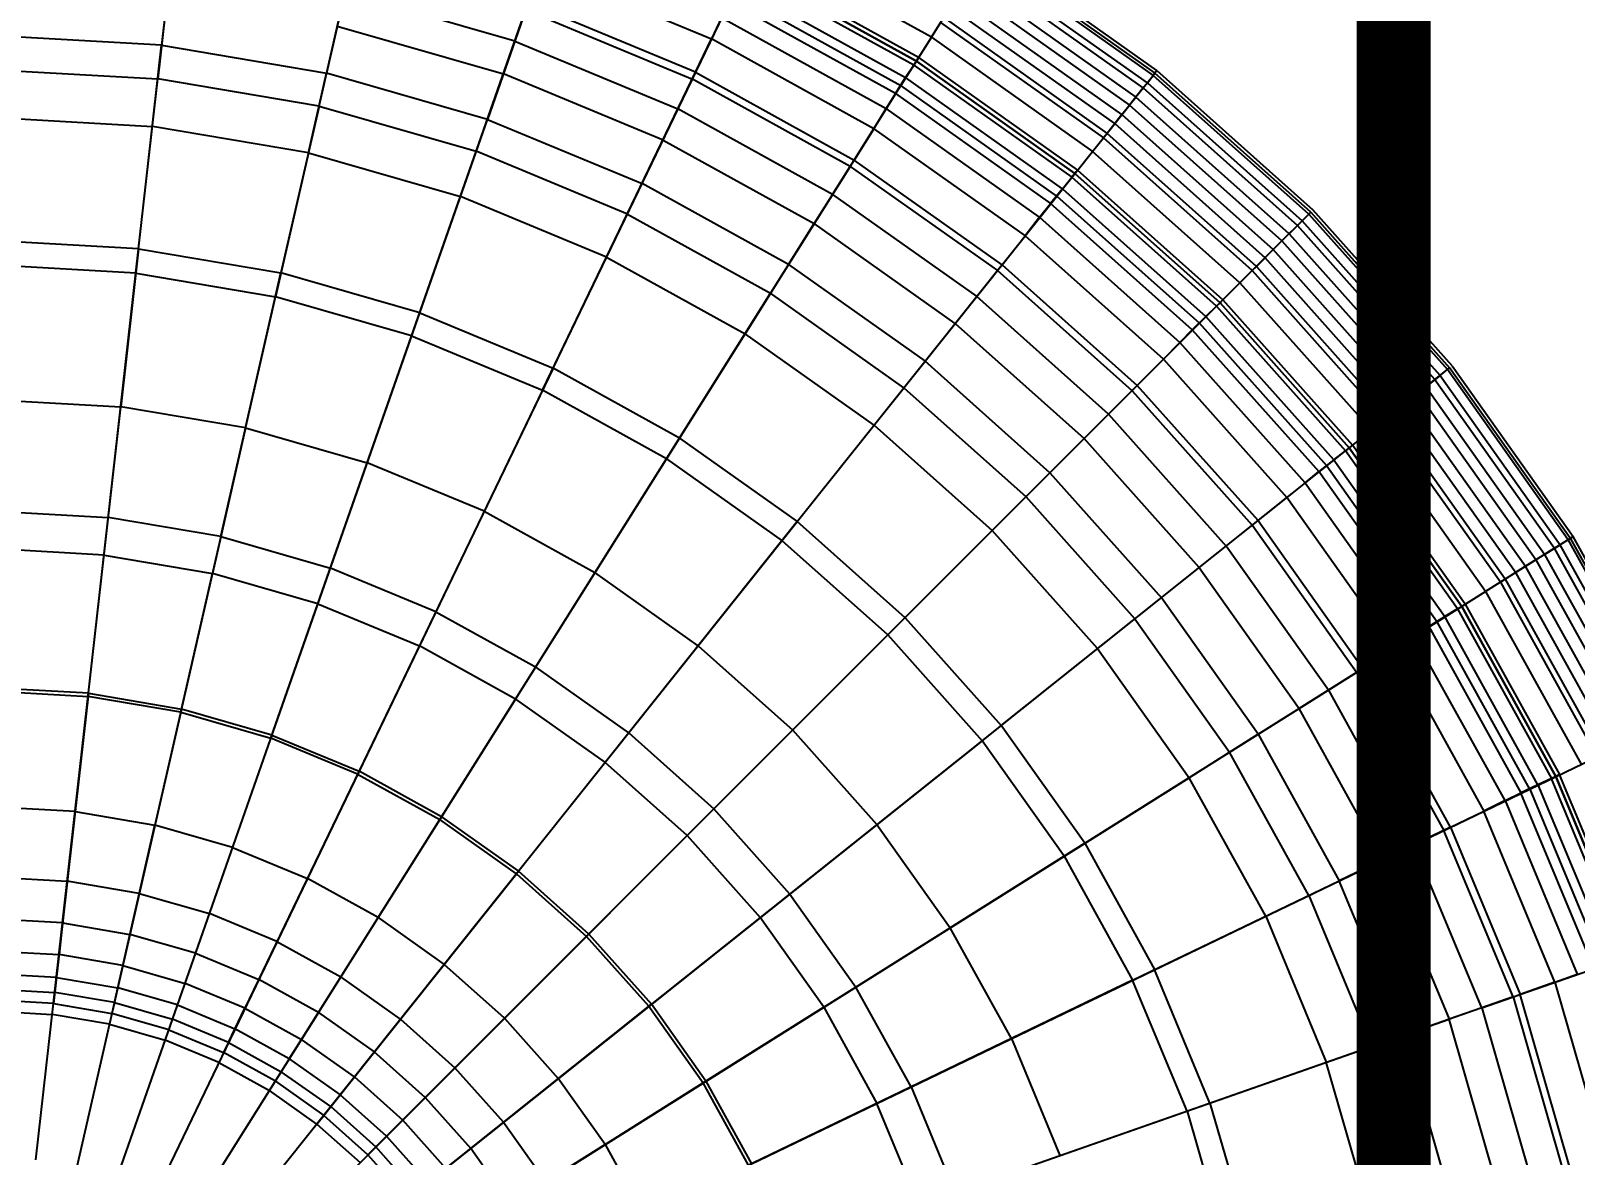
# Model space of a CAD drawing. Extents: x 11992 to 29481, y -6727 to 6811.
# Drawn here: x 18554.5 to 18762.8, y 830.9 to 982.6 of the extents above; entities that cross this region are included whole.
import ezdxf

# ---------------------------------------------------------------- set-up
doc = ezdxf.new("R2010")
doc.units = 0
doc.header["$MEASUREMENT"] = 0
doc.layers.get('0').update_dxf_attribs({"color": 8, "linetype": 'CONTINUOUS'})
doc.layers.add('zoylight 1灯带', color=1, linetype='CONTINUOUS', lineweight=30)
doc.styles.add('XZC', font='SIMPLEX.SHX', dxfattribs={"width": 0.7, "bigfont": 'hztxt.shx'})
doc.linetypes.add('LED_LINE', pattern='A,12.7,-5.08,["LED",XZC,S=2.54,R=0,X=-2.54,Y=-1.27],-6.35', length=24.13)

msp = doc.modelspace()

# ---------------------------------------------------------------- linework, layer by layer
for p, q in [((18586.91, 887.18, -1642.06), (18632.41, 1017.22, -1585.91)), ((18573.9, 996.19, -1615.66), (18571.64, 976.1, -1621.48)), ((18574.02, 997.19, -1604.58), (18572.15, 980.64, -1615.12)), ((18675.98, 981.72, -1604.79), (18652.67, 994.62, -1604.79)), ((18706.41, 977.21, -1578.79), (18683.4, 993.52, -1578.79)), ((18593.4, 972.42, -1621.48), (18597.9, 992.13, -1615.66)), ((18598.12, 993.11, -1604.58), (18594.41, 976.87, -1615.12)), ((18674.26, 978.97, -1537.32), (18651.27, 991.7, -1537.32)), ((18705.11, 975.58, -1562.57), (18682.29, 991.75, -1562.57)), ((18682.96, 992.82, -1585.91), (18705.9, 976.57, -1585.91)), ((18683.16, 993.14, -1570.88), (18706.13, 976.86, -1570.88)), ((18623.25, 991.07, -1599.1), (18646.34, 981.49, -1599.1)), ((18673.6, 977.94, -1563.72), (18650.73, 990.59, -1563.72)), ((18673.96, 978.49, -1537.89), (18651.02, 991.19, -1537.89)), ((18651.02, 991.19, -1550.75), (18673.96, 978.49, -1550.75)), ((18680.97, 989.64, -1554.17), (18703.56, 973.63, -1554.17)), ((18704.55, 974.88, -1591.83), (18681.81, 990.99, -1591.83)), ((18619.81, 981.2, -1609.56), (18596.9, 987.77, -1609.56)), ((18624.97, 937.08, -1627.09), (18649.33, 987.67, -1609.93)), ((18649.33, 987.67, -1609.93), (18671.88, 975.19, -1609.93)), ((18649.83, 988.81, -1576.9), (18672.51, 976.27, -1576.9)), ((18680.24, 988.49, -1596.71), (18702.71, 972.57, -1596.71)), ((18621.61, 986.37, -1604.58), (18616.11, 970.64, -1615.12)), ((18621.28, 985.41, -1615.66), (18643.75, 976.08, -1615.66)), ((18644.19, 976.99, -1604.58), (18621.61, 986.37, -1604.58)), ((18671.13, 974.11, -1587.92), (18648.7, 986.51, -1587.92)), ((18675.98, 981.72, -1604.79), (18678.53, 985.77, -1600.71)), ((18700.71, 970.06, -1600.71), (18678.53, 985.77, -1600.71)), ((18701.69, 971.29, -1545.96), (18679.37, 987.11, -1545.96)), ((18595.86, 983.22, -1612.74), (18618.26, 976.79, -1612.74)), ((18647.69, 984.36, -1594.44), (18646.34, 981.49, -1599.1)), ((18647.69, 984.36, -1594.44), (18669.89, 972.09, -1594.44)), ((18677.23, 983.7, -1537.32), (18699.18, 968.15, -1537.32)), ((18677.65, 984.36, -1537.85), (18699.67, 968.75, -1537.85)), ((18572.15, 980.64, -1615.12), (18549.61, 981.92, -1615.12)), ((18619.81, 981.2, -1609.56), (18641.81, 972.06, -1609.56)), ((18644.19, 976.99, -1604.58), (18646.34, 981.49, -1599.1)), ((18668.22, 969.38, -1599.1), (18646.34, 981.49, -1599.1)), ((18675.98, 981.72, -1604.79), (18671.88, 975.19, -1609.93)), ((18675.98, 981.72, -1604.79), (18697.72, 966.31, -1604.79)), ((18555.21, 830.28, -1620.33), (18572.15, 980.64, -1615.12)), ((18572.15, 980.64, -1615.12), (18594.41, 976.87, -1615.12)), ((18674.26, 978.97, -1537.32), (18673.96, 978.49, -1537.89)), ((18674.26, 978.97, -1537.32), (18695.7, 963.78, -1537.32)), ((18549.61, 977.35, -1621.48), (18571.64, 976.1, -1621.48)), ((18591.96, 966.12, -1617.68), (18594.41, 976.87, -1615.12)), ((18616.11, 970.64, -1615.12), (18594.41, 976.87, -1615.12)), ((18639.79, 967.85, -1612.74), (18618.26, 976.79, -1612.74)), ((18623.54, 934.11, -1619.67), (18644.19, 976.99, -1604.58)), ((18644.19, 976.99, -1604.58), (18665.58, 965.15, -1604.58)), ((18673.6, 977.94, -1563.72), (18672.51, 976.27, -1576.9)), ((18673.6, 977.94, -1563.72), (18673.96, 978.49, -1550.75)), ((18673.6, 977.94, -1563.72), (18694.93, 962.82, -1563.72)), ((18695.35, 963.34, -1550.75), (18673.96, 978.49, -1550.75)), ((18673.96, 978.49, -1537.89), (18673.96, 978.49, -1550.75)), ((18673.96, 978.49, -1537.89), (18695.35, 963.34, -1537.89)), ((18705.11, 975.58, -1562.57), (18706.13, 976.86, -1570.88)), ((18706.41, 977.21, -1578.79), (18705.9, 976.57, -1585.91)), ((18706.41, 977.21, -1578.79), (18706.13, 976.86, -1570.88)), ((18727.14, 958.12, -1570.88), (18706.13, 976.86, -1570.88)), ((18706.41, 977.21, -1578.79), (18727.45, 958.44, -1578.79)), ((18569.06, 953.17, -1627.09), (18571.64, 976.1, -1621.48)), ((18593.4, 972.42, -1621.48), (18571.64, 976.1, -1621.48)), ((18665.04, 964.3, -1615.66), (18643.75, 976.08, -1615.66)), ((18665.04, 964.3, -1615.66), (18671.88, 975.19, -1609.93)), ((18671.13, 974.11, -1587.92), (18672.51, 976.27, -1576.9)), ((18692.91, 960.28, -1609.93), (18671.88, 975.19, -1609.93)), ((18693.66, 961.28, -1576.9), (18672.51, 976.27, -1576.9)), ((18704.55, 974.88, -1591.83), (18702.71, 972.57, -1596.71)), ((18705.11, 975.58, -1562.57), (18703.56, 973.63, -1554.17)), ((18704.55, 974.88, -1591.83), (18705.9, 976.57, -1585.91)), ((18704.55, 974.88, -1591.83), (18725.35, 956.33, -1591.83)), ((18705.11, 975.58, -1562.57), (18725.98, 956.96, -1562.57)), ((18726.87, 957.86, -1585.91), (18705.9, 976.57, -1585.91)), ((18671.13, 974.11, -1587.92), (18669.89, 972.09, -1594.44)), ((18671.13, 974.11, -1587.92), (18692.05, 959.29, -1587.92)), ((18701.69, 971.29, -1545.96), (18703.56, 973.63, -1554.17)), ((18724.22, 955.2, -1554.17), (18703.56, 973.63, -1554.17)), ((18549.61, 970.9, -1617.68), (18570.92, 969.69, -1617.68)), ((18566.13, 827.79, -1620.33), (18616.11, 970.64, -1615.12)), ((18593.4, 972.42, -1621.48), (18588.26, 949.92, -1627.09)), ((18593.4, 972.42, -1621.48), (18614.6, 966.33, -1621.48)), ((18616.11, 970.64, -1615.12), (18636.96, 961.98, -1615.12)), ((18662.66, 960.52, -1609.56), (18641.81, 972.06, -1609.56)), ((18657.9, 916.38, -1627.09), (18702.71, 972.57, -1596.71)), ((18668.22, 969.38, -1599.1), (18669.89, 972.09, -1594.44)), ((18690.58, 957.43, -1594.44), (18669.89, 972.09, -1594.44)), ((18701.69, 971.29, -1545.96), (18699.67, 968.75, -1537.85)), ((18701.69, 971.29, -1545.96), (18722.1, 953.09, -1545.96)), ((18723.25, 954.24, -1596.71), (18702.71, 972.57, -1596.71)), ((18591.96, 966.12, -1617.68), (18570.92, 969.69, -1617.68)), ((18668.22, 969.38, -1599.1), (18665.58, 965.15, -1604.58)), ((18668.22, 969.38, -1599.1), (18688.62, 954.92, -1599.1)), ((18699.67, 968.75, -1537.85), (18699.18, 968.15, -1537.32)), ((18719.81, 950.79, -1537.85), (18699.67, 968.75, -1537.85)), ((18700.71, 970.06, -1600.71), (18720.99, 951.97, -1600.71)), ((18639.79, 967.85, -1612.74), (18660.18, 956.57, -1612.74)), ((18719.26, 950.24, -1537.32), (18699.18, 968.15, -1537.32)), ((18591.96, 966.12, -1617.68), (18587.53, 946.71, -1619.67)), ((18591.96, 966.12, -1617.68), (18612.47, 960.24, -1617.68)), ((18634.98, 957.87, -1621.48), (18614.6, 966.33, -1621.48)), ((18665.04, 964.3, -1615.66), (18654.29, 947.18, -1621.48)), ((18662.66, 960.52, -1609.56), (18665.58, 965.15, -1604.58)), ((18665.04, 964.3, -1615.66), (18684.9, 950.23, -1615.66)), ((18685.52, 951.02, -1604.58), (18665.58, 965.15, -1604.58)), ((18717.6, 948.58, -1604.79), (18697.72, 966.31, -1604.79)), ((18693.66, 961.28, -1576.9), (18694.93, 962.82, -1563.72)), ((18695.35, 963.34, -1550.75), (18694.93, 962.82, -1563.72)), ((18714.43, 945.43, -1563.72), (18694.93, 962.82, -1563.72)), ((18695.7, 963.78, -1537.32), (18695.35, 963.34, -1537.89)), ((18695.35, 963.34, -1550.75), (18695.35, 963.34, -1537.89)), ((18695.35, 963.34, -1550.75), (18714.91, 945.89, -1550.75)), ((18714.91, 945.89, -1537.89), (18695.35, 963.34, -1537.89)), ((18715.31, 946.29, -1537.32), (18695.7, 963.78, -1537.32)), ((18632.18, 952.05, -1617.68), (18612.47, 960.24, -1617.68)), ((18656.72, 951.05, -1615.12), (18636.96, 961.98, -1615.12)), ((18662.66, 960.52, -1609.56), (18660.18, 956.57, -1612.74)), ((18662.66, 960.52, -1609.56), (18682.11, 946.74, -1609.56)), ((18693.66, 961.28, -1576.9), (18692.05, 959.29, -1587.92)), ((18692.91, 960.28, -1609.93), (18712.14, 943.13, -1609.93)), ((18693.66, 961.28, -1576.9), (18713, 944.04, -1576.9)), ((18690.58, 957.43, -1594.44), (18692.05, 959.29, -1587.92)), ((18711.17, 942.24, -1587.92), (18692.05, 959.29, -1587.92)), ((18727.14, 958.12, -1570.88), (18722.1, 953.09, -1545.96)), ((18726.87, 957.86, -1585.91), (18727.14, 958.12, -1570.88)), ((18727.14, 958.12, -1570.88), (18745.87, 937.11, -1570.88)), ((18746.22, 937.39, -1578.79), (18727.45, 958.44, -1578.79)), ((18634.98, 957.87, -1621.48), (18654.29, 947.18, -1621.48)), ((18656.72, 951.05, -1615.12), (18660.18, 956.57, -1612.74)), ((18679.2, 943.09, -1612.74), (18660.18, 956.57, -1612.74)), ((18690.58, 957.43, -1594.44), (18688.62, 954.92, -1599.1)), ((18690.58, 957.43, -1594.44), (18709.51, 940.55, -1594.44)), ((18723.25, 954.24, -1596.71), (18725.35, 956.33, -1591.83)), ((18726.87, 957.86, -1585.91), (18725.35, 956.33, -1591.83)), ((18743.89, 935.54, -1591.83), (18725.35, 956.33, -1591.83)), ((18744.59, 936.09, -1562.57), (18725.98, 956.96, -1562.57)), ((18726.87, 957.86, -1585.91), (18745.58, 936.88, -1585.91)), ((18569.06, 953.17, -1627.09), (18549.61, 954.28, -1627.09)), ((18611.73, 842.71, -1650.35), (18723.25, 954.24, -1596.71)), ((18685.52, 951.02, -1604.58), (18688.62, 954.92, -1599.1)), ((18707.28, 938.28, -1599.1), (18688.62, 954.92, -1599.1)), ((18723.25, 954.24, -1596.71), (18741.58, 933.69, -1596.71)), ((18724.22, 955.2, -1554.17), (18742.65, 934.54, -1554.17)), ((18569.06, 953.17, -1627.09), (18566.66, 931.88, -1632.14)), ((18569.06, 953.17, -1627.09), (18588.26, 949.92, -1627.09)), ((18632.18, 952.05, -1617.68), (18650.85, 941.72, -1617.68)), ((18719.81, 950.79, -1537.85), (18722.1, 953.09, -1545.96)), ((18739.07, 931.69, -1600.71), (18720.99, 951.97, -1600.71)), ((18740.31, 932.68, -1545.96), (18722.1, 953.09, -1545.96)), ((18568.69, 949.9, -1619.67), (18549.61, 950.98, -1619.67)), ((18568.69, 949.9, -1619.67), (18587.53, 946.71, -1619.67)), ((18685.52, 951.02, -1604.58), (18580.79, 819.69, -1620.33)), ((18583.49, 929.03, -1632.14), (18588.26, 949.92, -1627.09)), ((18606.98, 944.55, -1627.09), (18588.26, 949.92, -1627.09)), ((18656.72, 951.05, -1615.12), (18650.85, 941.72, -1617.68)), ((18656.72, 951.05, -1615.12), (18675.14, 938, -1615.12)), ((18703.05, 934.04, -1615.66), (18684.9, 950.23, -1615.66)), ((18685.52, 951.02, -1604.58), (18703.76, 934.75, -1604.58)), ((18719.26, 950.24, -1537.32), (18719.81, 950.79, -1537.85)), ((18719.26, 950.24, -1537.32), (18737.16, 930.17, -1537.32)), ((18719.81, 950.79, -1537.85), (18737.77, 930.65, -1537.85)), ((18717.6, 948.58, -1604.79), (18735.33, 928.7, -1604.79)), ((18580.15, 914.37, -1620.33), (18587.53, 946.71, -1619.67)), ((18605.89, 941.44, -1619.67), (18587.53, 946.71, -1619.67)), ((18619.89, 892.45, -1637.01), (18654.29, 947.18, -1621.48)), ((18672.29, 934.42, -1621.49), (18654.29, 947.18, -1621.48)), ((18699.89, 930.87, -1609.56), (18682.11, 946.74, -1609.56)), ((18714.43, 945.43, -1563.72), (18714.91, 945.89, -1550.75)), ((18714.91, 945.89, -1537.89), (18715.31, 946.29, -1537.32)), ((18732.35, 926.33, -1550.75), (18714.91, 945.89, -1550.75)), ((18714.91, 945.89, -1537.89), (18732.35, 926.33, -1537.89)), ((18714.91, 945.89, -1537.89), (18714.91, 945.89, -1550.75)), ((18715.31, 946.29, -1537.32), (18732.8, 926.68, -1537.32)), ((18606.98, 944.55, -1627.09), (18624.97, 937.08, -1627.09)), ((18711.17, 942.24, -1587.92), (18713, 944.04, -1576.9)), ((18714.43, 945.43, -1563.72), (18713, 944.04, -1576.9)), ((18730.25, 924.71, -1576.9), (18713, 944.04, -1576.9)), ((18714.43, 945.43, -1563.72), (18731.83, 925.93, -1563.72)), ((18576.21, 822.93, -1620.33), (18650.85, 941.72, -1617.68)), ((18605.89, 941.44, -1619.67), (18623.54, 934.11, -1619.67)), ((18668.27, 929.38, -1617.68), (18650.85, 941.72, -1617.68)), ((18679.2, 943.09, -1612.74), (18696.59, 927.58, -1612.74)), ((18711.17, 942.24, -1587.92), (18709.51, 940.55, -1594.44)), ((18711.17, 942.24, -1587.92), (18728.24, 923.12, -1587.92)), ((18729.3, 923.89, -1609.93), (18712.14, 943.13, -1609.93)), ((18707.28, 938.28, -1599.1), (18709.51, 940.55, -1594.44)), ((18726.39, 921.63, -1594.44), (18709.51, 940.55, -1594.44)), ((18691.98, 922.97, -1615.12), (18675.14, 938, -1615.12)), ((18707.28, 938.28, -1599.1), (18703.76, 934.75, -1604.58)), ((18707.28, 938.28, -1599.1), (18723.92, 919.62, -1599.1)), ((18746.22, 937.39, -1578.79), (18762.53, 914.38, -1578.79)), ((18624.97, 937.08, -1627.09), (18583.39, 850.75, -1656.74)), ((18642.01, 927.65, -1627.09), (18624.97, 937.08, -1627.09)), ((18741.58, 933.69, -1596.71), (18745.58, 936.88, -1585.91)), ((18744.59, 936.09, -1562.57), (18742.65, 934.54, -1554.17)), ((18743.89, 935.54, -1591.83), (18760.01, 912.8, -1591.83)), ((18744.59, 936.09, -1562.57), (18745.87, 937.11, -1570.88)), ((18744.59, 936.09, -1562.57), (18760.77, 913.27, -1562.57)), ((18745.58, 936.88, -1585.91), (18745.87, 937.11, -1570.88)), ((18761.84, 913.95, -1585.91), (18745.58, 936.88, -1585.91)), ((18762.15, 914.14, -1570.88), (18745.87, 937.11, -1570.88)), ((18623.54, 934.11, -1619.67), (18571.31, 825.64, -1620.33)), ((18640.26, 924.86, -1619.67), (18623.54, 934.11, -1619.67)), ((18703.76, 934.75, -1604.58), (18670.11, 901.09, -1619.67)), ((18672.29, 934.42, -1621.49), (18688.75, 919.74, -1621.49)), ((18703.05, 934.04, -1615.66), (18719.25, 915.88, -1615.66)), ((18720.04, 916.51, -1604.58), (18703.76, 934.75, -1604.58)), ((18742.65, 934.54, -1554.17), (18737.77, 930.65, -1537.85)), ((18739.07, 931.69, -1600.71), (18741.58, 933.69, -1596.71)), ((18757.51, 911.22, -1596.71), (18741.58, 933.69, -1596.71)), ((18758.66, 911.95, -1554.17), (18742.65, 934.54, -1554.17)), ((18549.61, 932.84, -1632.14), (18566.66, 931.88, -1632.14)), ((18558.81, 862.24, -1653.52), (18566.66, 931.88, -1632.14)), ((18583.49, 929.03, -1632.14), (18566.66, 931.88, -1632.14)), ((18739.07, 931.69, -1600.71), (18735.33, 928.7, -1604.79)), ((18739.07, 931.69, -1600.71), (18754.79, 909.52, -1600.71)), ((18740.31, 932.68, -1545.96), (18756.13, 910.36, -1545.96)), ((18583.49, 929.03, -1632.14), (18579.01, 909.39, -1637.01)), ((18583.49, 929.03, -1632.14), (18599.9, 924.32, -1632.14)), ((18668.27, 929.38, -1617.68), (18684.19, 915.17, -1617.68)), ((18699.89, 930.87, -1609.56), (18715.75, 913.09, -1609.56)), ((18737.77, 930.65, -1537.85), (18737.16, 930.17, -1537.32)), ((18752.72, 908.22, -1537.32), (18737.16, 930.17, -1537.32)), ((18753.38, 908.63, -1537.85), (18737.77, 930.65, -1537.85)), ((18642.01, 927.65, -1627.09), (18657.9, 916.38, -1627.09)), ((18685.4, 888.89, -1627.09), (18735.33, 928.7, -1604.79)), ((18712.11, 910.18, -1612.74), (18696.59, 927.58, -1612.74)), ((18750.73, 906.97, -1604.79), (18735.33, 928.7, -1604.79)), ((18640.26, 924.86, -1619.67), (18655.85, 913.81, -1619.67)), ((18730.25, 924.71, -1576.9), (18731.83, 925.93, -1563.72)), ((18732.35, 926.33, -1550.75), (18731.83, 925.93, -1563.72)), ((18746.94, 904.6, -1563.72), (18731.83, 925.93, -1563.72)), ((18732.8, 926.68, -1537.32), (18732.35, 926.33, -1537.89)), ((18747.51, 904.94, -1537.89), (18732.35, 926.33, -1537.89)), ((18732.35, 926.33, -1550.75), (18732.35, 926.33, -1537.89)), ((18732.35, 926.33, -1550.75), (18747.51, 904.94, -1550.75)), ((18747.99, 905.24, -1537.32), (18732.8, 926.68, -1537.32)), ((18615.67, 917.77, -1632.14), (18599.9, 924.32, -1632.14)), ((18691.98, 922.97, -1615.12), (18707.01, 906.12, -1615.12)), ((18726.39, 921.63, -1594.44), (18728.24, 923.12, -1587.92)), ((18730.25, 924.71, -1576.9), (18728.24, 923.12, -1587.92)), ((18743.06, 902.22, -1587.92), (18728.24, 923.12, -1587.92)), ((18729.3, 923.89, -1609.93), (18744.2, 902.86, -1609.93)), ((18730.25, 924.71, -1576.9), (18745.24, 903.56, -1576.9)), ((18726.39, 921.63, -1594.44), (18723.92, 919.62, -1599.1)), ((18726.39, 921.63, -1594.44), (18741.06, 900.94, -1594.44)), ((18703.44, 903.27, -1621.49), (18688.75, 919.74, -1621.49)), ((18720.04, 916.51, -1604.58), (18723.92, 919.62, -1599.1)), ((18738.38, 899.22, -1599.1), (18723.92, 919.62, -1599.1)), ((18549.61, 917.81, -1620.33), (18564.97, 916.94, -1620.33)), ((18580.15, 914.37, -1620.33), (18564.97, 916.94, -1620.33)), ((18615.67, 917.77, -1632.14), (18630.61, 909.5, -1632.14)), ((18682.83, 886.83, -1619.67), (18720.04, 916.51, -1604.58)), ((18720.04, 916.51, -1604.58), (18734.17, 896.56, -1604.58)), ((18580.15, 914.37, -1620.33), (18560.74, 829.34, -1620.33)), ((18580.15, 914.37, -1620.33), (18594.94, 910.12, -1620.33)), ((18657.9, 916.38, -1627.09), (18620.01, 868.87, -1642.06)), ((18672.44, 903.42, -1627.09), (18657.9, 916.38, -1627.09)), ((18698.39, 899.25, -1617.68), (18684.19, 915.17, -1617.68)), ((18733.32, 896.03, -1615.66), (18719.25, 915.88, -1615.66)), ((18760.01, 912.8, -1591.83), (18762.53, 914.38, -1578.79)), ((18762.15, 914.14, -1570.88), (18762.53, 914.38, -1578.79)), ((18776.19, 889.7, -1578.79), (18762.53, 914.38, -1578.79)), ((18564.4, 911.87, -1637.01), (18549.61, 912.71, -1637.01)), ((18670.11, 901.09, -1619.67), (18655.85, 913.81, -1619.67)), ((18729.53, 893.65, -1609.56), (18715.75, 913.09, -1609.56)), ((18760.01, 912.8, -1591.83), (18750.73, 906.97, -1604.79)), ((18758.66, 911.95, -1554.17), (18760.77, 913.27, -1562.57)), ((18773.5, 888.41, -1591.83), (18760.01, 912.8, -1591.83)), ((18762.15, 914.14, -1570.88), (18760.77, 913.27, -1562.57)), ((18774.31, 888.8, -1562.57), (18760.77, 913.27, -1562.57)), ((18761.84, 913.95, -1585.91), (18775.45, 889.35, -1585.91)), ((18762.15, 914.14, -1570.88), (18775.78, 889.51, -1570.88)), ((18564.4, 911.87, -1637.01), (18579.01, 909.39, -1637.01)), ((18712.11, 910.18, -1612.74), (18725.58, 891.17, -1612.74)), ((18756.13, 910.36, -1545.96), (18752.72, 908.22, -1537.32)), ((18758.66, 911.95, -1554.17), (18756.13, 910.36, -1545.96)), ((18769.37, 886.42, -1545.96), (18756.13, 910.36, -1545.96)), ((18757.51, 911.22, -1596.71), (18770.84, 887.13, -1596.71)), ((18758.66, 911.95, -1554.17), (18772.07, 887.72, -1554.17)), ((18574.74, 890.68, -1642.06), (18579.01, 909.39, -1637.01)), ((18593.25, 905.31, -1637.01), (18579.01, 909.39, -1637.01)), ((18609.14, 904.22, -1620.33), (18594.94, 910.12, -1620.33)), ((18644.54, 899.63, -1632.14), (18630.61, 909.5, -1632.14)), ((18752.72, 908.22, -1537.32), (18765.75, 884.68, -1537.32)), ((18753.38, 908.63, -1537.85), (18766.45, 885.01, -1537.85)), ((18767.95, 885.74, -1600.71), (18754.79, 909.52, -1600.71)), ((18720.07, 887.7, -1615.12), (18707.01, 906.12, -1615.12)), ((18733.32, 896.03, -1615.66), (18750.73, 906.97, -1604.79)), ((18750.73, 906.97, -1604.79), (18763.63, 883.66, -1604.79)), ((18593.25, 905.31, -1637.01), (18606.93, 899.62, -1637.01)), ((18609.14, 904.22, -1620.33), (18622.61, 896.77, -1620.33)), ((18746.94, 904.6, -1563.72), (18745.24, 903.56, -1576.9)), ((18746.94, 904.6, -1563.72), (18747.51, 904.94, -1550.75)), ((18746.94, 904.6, -1563.72), (18759.6, 881.73, -1563.72)), ((18747.99, 905.24, -1537.32), (18747.51, 904.94, -1537.89)), ((18747.51, 904.94, -1537.89), (18747.51, 904.94, -1550.75)), ((18747.51, 904.94, -1537.89), (18760.2, 882.01, -1537.89)), ((18760.2, 882.01, -1550.75), (18747.51, 904.94, -1550.75)), ((18747.99, 905.24, -1537.32), (18760.71, 882.25, -1537.32)), ((18672.44, 903.42, -1627.09), (18685.4, 888.89, -1627.09)), ((18703.44, 903.27, -1621.49), (18716.2, 885.27, -1621.49)), ((18743.06, 902.22, -1587.92), (18741.06, 900.94, -1594.44)), ((18743.06, 902.22, -1587.92), (18745.24, 903.56, -1576.9)), ((18743.06, 902.22, -1587.92), (18755.48, 879.8, -1587.92)), ((18756.68, 880.31, -1609.93), (18744.2, 902.86, -1609.93)), ((18757.79, 880.89, -1576.9), (18745.24, 903.56, -1576.9)), ((18670.11, 901.09, -1619.67), (18584.97, 815.95, -1620.33)), ((18670.11, 901.09, -1619.67), (18682.83, 886.83, -1619.67)), ((18738.38, 899.22, -1599.1), (18741.06, 900.94, -1594.44)), ((18753.35, 878.75, -1594.44), (18741.06, 900.94, -1594.44)), ((18619.89, 892.45, -1637.01), (18606.93, 899.62, -1637.01)), ((18644.54, 899.63, -1632.14), (18657.28, 888.26, -1632.14)), ((18698.39, 899.25, -1617.68), (18710.73, 881.84, -1617.68)), ((18738.38, 899.22, -1599.1), (18734.17, 896.56, -1604.58)), ((18738.38, 899.22, -1599.1), (18750.49, 877.34, -1599.1)), ((18635.16, 887.87, -1620.33), (18622.61, 896.77, -1620.33)), ((18696.66, 872.99, -1627.09), (18733.32, 896.03, -1615.66)), ((18734.17, 896.56, -1604.58), (18725.58, 891.17, -1612.74)), ((18733.32, 896.03, -1615.66), (18745.1, 874.73, -1615.66)), ((18746.01, 875.17, -1604.58), (18734.17, 896.56, -1604.58)), ((18562.3, 893.22, -2440.36), (18549.61, 893.94, -2440.36)), ((18549.61, 893.51, -1642.06), (18562.25, 892.79, -1642.06)), ((18729.53, 893.65, -1609.56), (18741.07, 872.79, -1609.56)), ((18562.3, 893.22, -2440.36), (18557.59, 851.38, -1665.53)), ((18574.74, 890.68, -1642.06), (18562.25, 892.79, -1642.06)), ((18562.3, 893.22, -2440.36), (18574.84, 891.1, -2440.36)), ((18619.89, 892.45, -1637.01), (18609.68, 876.19, -1642.06)), ((18619.89, 892.45, -1637.01), (18631.98, 883.88, -1637.01)), ((18574.84, 891.1, -2440.36), (18565.47, 850.05, -1665.53)), ((18574.74, 890.68, -1642.06), (18571.26, 875.43, -1646.7)), ((18574.74, 890.68, -1642.06), (18586.91, 887.18, -1642.06)), ((18587.05, 887.59, -2440.36), (18574.84, 891.1, -2440.36)), ((18720.07, 887.7, -1615.12), (18725.58, 891.17, -1612.74)), ((18736.87, 870.77, -1612.74), (18725.58, 891.17, -1612.74)), ((18587.05, 887.59, -2440.36), (18586.91, 887.18, -1642.06)), ((18587.05, 887.59, -2440.36), (18598.79, 882.72, -2440.36)), ((18685.4, 888.89, -1627.09), (18625.67, 841.25, -1646.7)), ((18635.16, 887.87, -1620.33), (18646.65, 877.63, -1620.33)), ((18637.26, 822.8, -1646.7), (18773.5, 888.41, -1591.83)), ((18668.64, 875.52, -1632.14), (18657.28, 888.26, -1632.14)), ((18696.66, 872.99, -1627.09), (18685.4, 888.89, -1627.09)), ((18720.07, 887.7, -1615.12), (18710.73, 881.84, -1617.68)), ((18720.07, 887.7, -1615.12), (18731, 867.94, -1615.12)), ((18598.6, 882.33, -1642.06), (18586.91, 887.18, -1642.06)), ((18682.83, 886.83, -1619.67), (18588.7, 811.77, -1620.33)), ((18693.88, 871.24, -1619.67), (18682.83, 886.83, -1619.67)), ((18726.89, 865.96, -1621.49), (18716.2, 885.27, -1621.49)), ((18643.04, 874.02, -1637.01), (18631.98, 883.88, -1637.01)), ((18598.79, 882.72, -2440.36), (18580.52, 844.78, -1665.53)), ((18591.95, 807.2, -1620.33), (18710.73, 881.84, -1617.68)), ((18598.6, 882.33, -1642.06), (18609.68, 876.19, -1642.06)), ((18609.91, 876.56, -2440.36), (18598.79, 882.72, -2440.36)), ((18721.07, 863.16, -1617.68), (18710.73, 881.84, -1617.68)), ((18760.2, 882.01, -1550.75), (18757.79, 880.89, -1576.9)), ((18769.62, 857.59, -1563.72), (18759.6, 881.73, -1563.72)), ((18760.71, 882.25, -1537.32), (18760.2, 882.01, -1537.89)), ((18770.25, 857.8, -1537.89), (18760.2, 882.01, -1537.89)), ((18760.2, 882.01, -1550.75), (18760.2, 882.01, -1537.89)), ((18760.2, 882.01, -1550.75), (18770.25, 857.8, -1550.75)), ((18770.79, 857.99, -1537.32), (18760.71, 882.25, -1537.32)), ((18753.35, 878.75, -1594.44), (18755.48, 879.8, -1587.92)), ((18757.79, 880.89, -1576.9), (18755.48, 879.8, -1587.92)), ((18765.31, 856.13, -1587.92), (18755.48, 879.8, -1587.92)), ((18756.68, 880.31, -1609.93), (18766.57, 856.51, -1609.93)), ((18757.79, 880.89, -1576.9), (18767.73, 856.96, -1576.9)), ((18560.5, 877.26, -1646.7), (18549.61, 877.87, -1646.7)), ((18560.5, 877.26, -1646.7), (18571.26, 875.43, -1646.7)), ((18656.89, 866.15, -1620.33), (18646.65, 877.63, -1620.33)), ((18746.01, 875.17, -1604.58), (18750.49, 877.34, -1599.1)), ((18753.35, 878.75, -1594.44), (18750.49, 877.34, -1599.1)), ((18760.08, 854.25, -1599.1), (18750.49, 877.34, -1599.1)), ((18753.35, 878.75, -1594.44), (18763.08, 855.33, -1594.44)), ((18566.25, 853.49, -1659.76), (18571.26, 875.43, -1646.7)), ((18581.74, 872.42, -1646.7), (18571.26, 875.43, -1646.7)), ((18609.91, 876.56, -2440.36), (18589.39, 843.9, -1659.76)), ((18593.33, 850.17, -1653.52), (18609.68, 876.19, -1642.06)), ((18620.01, 868.87, -1642.06), (18609.68, 876.19, -1642.06)), ((18609.91, 876.56, -2440.36), (18620.29, 869.21, -2440.36)), ((18668.64, 875.52, -1632.14), (18678.52, 861.59, -1632.14)), ((18746.01, 875.17, -1604.58), (18741.07, 872.79, -1609.56)), ((18754.43, 852.26, -1615.66), (18745.1, 874.73, -1615.66)), ((18746.01, 875.17, -1604.58), (18755.38, 852.6, -1604.58)), ((18643.04, 874.02, -1637.01), (18652.9, 862.97, -1637.01)), ((18696.66, 872.99, -1627.09), (18678.52, 861.59, -1632.14)), ((18696.66, 872.99, -1627.09), (18706.09, 855.95, -1627.09)), ((18736.87, 870.77, -1612.74), (18741.07, 872.79, -1609.56)), ((18750.21, 850.79, -1609.56), (18741.07, 872.79, -1609.56)), ((18581.74, 872.42, -1646.7), (18591.82, 868.24, -1646.7)), ((18693.88, 871.24, -1619.67), (18703.13, 854.52, -1619.67)), ((18736.87, 870.77, -1612.74), (18731, 867.94, -1615.12)), ((18736.87, 870.77, -1612.74), (18745.81, 849.25, -1612.74)), ((18593.1, 835.12, -1670.43), (18620.29, 869.21, -2440.36)), ((18594.97, 837.47, -1662.33), (18620.01, 868.87, -1642.06)), ((18620.01, 868.87, -1642.06), (18629.46, 860.44, -1642.06)), ((18629.77, 860.75, -2440.36), (18620.29, 869.21, -2440.36)), ((18549.61, 868.43, -1650.35), (18559.45, 867.87, -1650.35)), ((18569.16, 866.23, -1650.35), (18559.45, 867.87, -1650.35)), ((18601.36, 862.96, -1646.7), (18591.82, 868.24, -1646.7)), ((18703.13, 854.52, -1619.67), (18731, 867.94, -1615.12)), ((18739.66, 847.1, -1615.12), (18731, 867.94, -1615.12)), ((18569.16, 866.23, -1650.35), (18578.62, 863.51, -1650.35)), ((18656.89, 866.15, -1620.33), (18665.79, 853.59, -1620.33)), ((18726.89, 865.96, -1621.49), (18735.35, 845.59, -1621.49)), ((18558.81, 862.24, -1653.52), (18549.61, 862.76, -1653.52)), ((18558.81, 862.24, -1653.52), (18558.33, 857.97, -1656.74)), ((18558.81, 862.24, -1653.52), (18567.9, 860.7, -1653.52)), ((18587.72, 859.73, -1650.35), (18578.62, 863.51, -1650.35)), ((18601.36, 862.96, -1646.7), (18610.27, 856.65, -1646.7)), ((18661.47, 850.88, -1637.01), (18652.9, 862.97, -1637.01)), ((18721.07, 863.16, -1617.68), (18729.25, 843.45, -1617.68)), ((18576.75, 858.16, -1653.52), (18567.9, 860.7, -1653.52)), ((18629.77, 860.75, -2440.36), (18599.99, 830.98, -1665.53)), ((18637.89, 851, -1642.06), (18629.46, 860.44, -1642.06)), ((18629.77, 860.75, -2440.36), (18638.23, 851.27, -2440.36)), ((18661.47, 850.88, -1637.01), (18678.52, 861.59, -1632.14)), ((18686.79, 846.65, -1632.14), (18678.52, 861.59, -1632.14)), ((18549.61, 858.46, -1656.74), (18558.33, 857.97, -1656.74)), ((18576.75, 858.16, -1653.52), (18585.26, 854.63, -1653.52)), ((18587.72, 859.73, -1650.35), (18596.34, 854.96, -1650.35)), ((18557.59, 851.38, -1665.53), (18558.33, 857.97, -1656.74)), ((18566.94, 856.51, -1656.74), (18558.33, 857.97, -1656.74)), ((18566.94, 856.51, -1656.74), (18575.33, 854.1, -1656.74)), ((18618.4, 849.39, -1646.7), (18610.27, 856.65, -1646.7)), ((18754.43, 852.26, -1615.66), (18766.57, 856.51, -1609.93)), ((18557.98, 854.89, -1659.76), (18549.61, 855.37, -1659.76)), ((18557.98, 854.89, -1659.76), (18566.25, 853.49, -1659.76)), ((18583.39, 850.75, -1656.74), (18575.33, 854.1, -1656.74)), ((18593.33, 850.17, -1653.52), (18585.26, 854.63, -1653.52)), ((18703.13, 854.52, -1619.67), (18594.66, 802.29, -1620.33)), ((18604.38, 849.27, -1650.35), (18596.34, 854.96, -1650.35)), ((18710.46, 836.88, -1619.67), (18703.13, 854.52, -1619.67)), ((18713.56, 837.96, -1627.09), (18706.09, 855.95, -1627.09)), ((18760.08, 854.25, -1599.1), (18755.38, 852.6, -1604.58)), ((18760.08, 854.25, -1599.1), (18763.08, 855.33, -1594.44)), ((18760.08, 854.25, -1599.1), (18766.98, 830.22, -1599.1)), ((18549.61, 853.34, -1662.33), (18557.76, 852.87, -1662.33)), ((18557.59, 851.38, -1665.53), (18549.61, 851.84, -1665.53)), ((18565.8, 851.51, -1662.33), (18557.76, 852.87, -1662.33)), ((18565.8, 851.51, -1662.33), (18566.25, 853.49, -1659.76)), ((18574.31, 851.18, -1659.76), (18566.25, 853.49, -1659.76)), ((18673.24, 840.13, -1620.33), (18665.79, 853.59, -1620.33)), ((18754.43, 852.26, -1615.66), (18735.35, 845.59, -1621.49)), ((18750.21, 850.79, -1609.56), (18755.38, 852.6, -1604.58)), ((18754.43, 852.26, -1615.66), (18761.15, 828.88, -1615.66)), ((18762.13, 829.1, -1604.58), (18755.38, 852.6, -1604.58)), ((18549.61, 850.34, -1670.43), (18557.42, 849.9, -1670.43)), ((18565.13, 848.59, -1670.43), (18557.42, 849.9, -1670.43)), ((18557.59, 851.38, -1665.53), (18565.47, 850.05, -1665.53)), ((18565.8, 851.51, -1662.33), (18565.47, 850.05, -1665.53)), ((18573.14, 847.85, -1665.53), (18565.47, 850.05, -1665.53)), ((18565.8, 851.51, -1662.33), (18573.64, 849.26, -1662.33)), ((18574.31, 851.18, -1659.76), (18582.05, 847.96, -1659.76)), ((18581.17, 846.13, -1662.33), (18583.39, 850.75, -1656.74)), ((18583.39, 850.75, -1656.74), (18591.04, 846.52, -1656.74)), ((18593.33, 850.17, -1653.52), (18591.04, 846.52, -1656.74)), ((18593.33, 850.17, -1653.52), (18600.84, 844.84, -1653.52)), ((18604.14, 824.08, -1670.43), (18638.23, 851.27, -2440.36)), ((18637.89, 851, -1642.06), (18645.21, 840.66, -1642.06)), ((18645.58, 840.9, -2440.36), (18638.23, 851.27, -2440.36)), ((18661.47, 850.88, -1637.01), (18645.21, 840.66, -1642.06)), ((18661.47, 850.88, -1637.01), (18668.64, 837.91, -1637.01)), ((18750.21, 850.79, -1609.56), (18745.81, 849.25, -1612.74)), ((18750.21, 850.79, -1609.56), (18756.79, 827.89, -1609.56)), ((18565.13, 848.59, -1670.43), (18572.65, 846.44, -1670.43)), ((18573.14, 847.85, -1665.53), (18580.52, 844.78, -1665.53)), ((18581.17, 846.13, -1662.33), (18573.64, 849.26, -1662.33)), ((18589.39, 843.9, -1659.76), (18582.05, 847.96, -1659.76)), ((18604.38, 849.27, -1650.35), (18611.73, 842.71, -1650.35)), ((18618.4, 849.39, -1646.7), (18625.67, 841.25, -1646.7)), ((18679.14, 825.92, -1620.33), (18745.81, 849.25, -1612.74)), ((18752.24, 826.85, -1612.74), (18745.81, 849.25, -1612.74)), ((18579.87, 843.44, -1670.43), (18572.65, 846.44, -1670.43)), ((18581.17, 846.13, -1662.33), (18580.52, 844.78, -1665.53)), ((18581.17, 846.13, -1662.33), (18588.31, 842.18, -1662.33)), ((18589.39, 843.9, -1659.76), (18591.04, 846.52, -1656.74)), ((18598.16, 841.47, -1656.74), (18591.04, 846.52, -1656.74)), ((18674.32, 824.23, -1637.01), (18735.35, 845.59, -1621.49)), ((18686.79, 846.65, -1632.14), (18693.33, 830.89, -1632.14)), ((18741.43, 824.38, -1621.49), (18735.35, 845.59, -1621.49)), ((18739.66, 847.1, -1615.12), (18745.89, 825.4, -1615.12)), ((18587.51, 840.91, -1665.53), (18580.52, 844.78, -1665.53)), ((18589.39, 843.9, -1659.76), (18596.23, 839.05, -1659.76)), ((18607.72, 838.7, -1653.52), (18600.84, 844.84, -1653.52)), ((18579.87, 843.44, -1670.43), (18586.72, 839.65, -1670.43)), ((18594.97, 837.47, -1662.33), (18588.31, 842.18, -1662.33)), ((18598.16, 841.47, -1656.74), (18604.68, 835.66, -1656.74)), ((18611.73, 842.71, -1650.35), (18604.68, 835.66, -1656.74)), ((18618.28, 835.36, -1650.35), (18611.73, 842.71, -1650.35)), ((18735.14, 822.94, -1617.68), (18729.25, 843.45, -1617.68)), ((18593.1, 835.12, -1670.43), (18586.72, 839.65, -1670.43)), ((18587.51, 840.91, -1665.53), (18594.03, 836.29, -1665.53)), ((18645.58, 840.9, -2440.36), (18608.66, 817.7, -1670.43)), ((18625.67, 841.25, -1646.7), (18613.85, 831.83, -1653.52)), ((18631.97, 832.35, -1646.7), (18625.67, 841.25, -1646.7)), ((18631.97, 832.35, -1646.7), (18645.21, 840.66, -1642.06)), ((18651.34, 829.58, -1642.06), (18645.21, 840.66, -1642.06)), ((18645.58, 840.9, -2440.36), (18651.74, 829.77, -2440.36)), ((18673.24, 840.13, -1620.33), (18679.14, 825.92, -1620.33)), ((18594.97, 837.47, -1662.33), (18594.03, 836.29, -1665.53)), ((18594.97, 837.47, -1662.33), (18601.05, 832.04, -1662.33)), ((18602.49, 833.47, -1659.76), (18596.23, 839.05, -1659.76)), ((18607.72, 838.7, -1653.52), (18613.85, 831.83, -1653.52)), ((18674.32, 824.23, -1637.01), (18668.64, 837.91, -1637.01)), ((18713.56, 837.96, -1627.09), (18718.94, 819.25, -1627.09)), ((18593.1, 835.12, -1670.43), (18594.03, 836.29, -1665.53)), ((18599.99, 830.98, -1665.53), (18594.03, 836.29, -1665.53)), ((18602.49, 833.47, -1659.76), (18604.68, 835.66, -1656.74)), ((18610.49, 829.14, -1656.74), (18604.68, 835.66, -1656.74)), ((18618.28, 835.36, -1650.35), (18623.98, 827.32, -1650.35)), ((18710.46, 836.88, -1619.67), (18715.73, 818.51, -1619.67)), ((18593.1, 835.12, -1670.43), (18598.94, 829.92, -1670.43)), ((18599.99, 830.98, -1665.53), (18602.49, 833.47, -1659.76)), ((18602.49, 833.47, -1659.76), (18608.07, 827.22, -1659.76)), ((18606.48, 825.95, -1662.33), (18601.05, 832.04, -1662.33)), ((18608.07, 827.22, -1659.76), (18613.85, 831.83, -1653.52)), ((18619.18, 824.31, -1653.52), (18613.85, 831.83, -1653.52)), ((18631.97, 832.35, -1646.7), (18623.98, 827.32, -1650.35)), ((18631.97, 832.35, -1646.7), (18637.26, 822.8, -1646.7)), ((18599.99, 830.98, -1665.53), (18605.31, 825.01, -1665.53))]:
    msp.add_line(p, q)
at = {"layer": 'zoylight 1灯带', "linetype": 'LED_LINE', "ltscale": 20, "const_width": 10, "elevation": 0}
msp.add_lwpolyline([(18738.32, 630.55), (18738.32, 1700.6)], dxfattribs=at)

doc.saveas('drawing.dxf')
